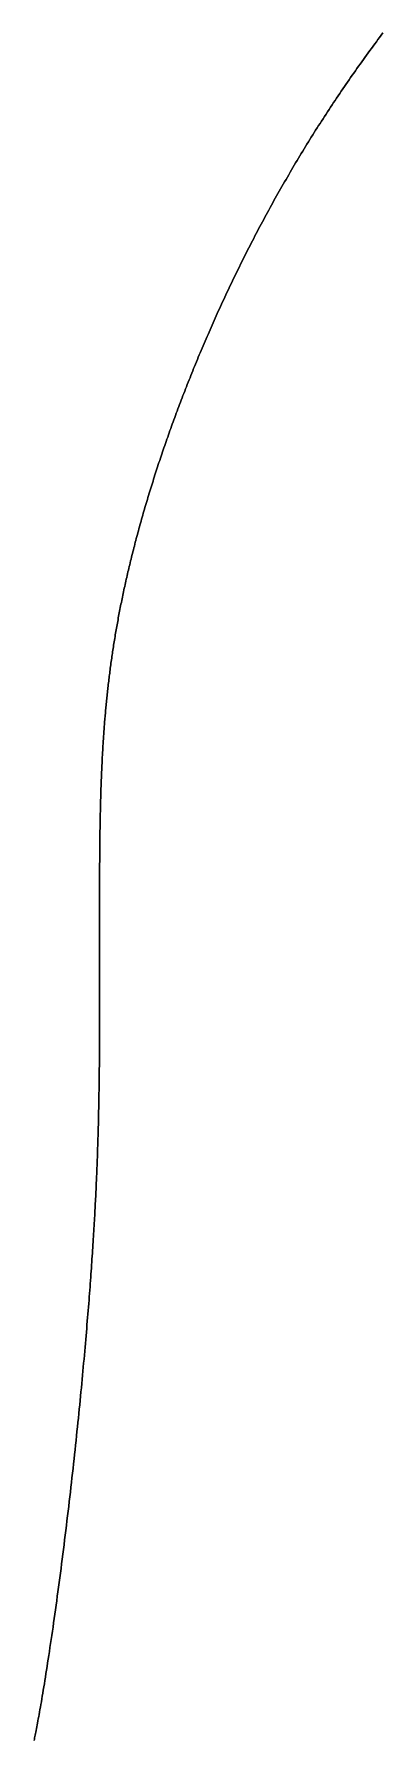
# Model space of a CAD drawing. Header units: inches. Extents: x 130170 to 284068, y 377793 to 804530.
# Drawn here: x 259870.5 to 259881.3, y 743665.2 to 743717.8 of the extents above; entities that cross this region are included whole.
import ezdxf

# ---------------------------------------------------------------- set-up
doc = ezdxf.new("R2010")
doc.units = ezdxf.units.IN
doc.header["$MEASUREMENT"] = 0
doc.layers.add('muni_il', color=7, linetype='Continuous')

msp = doc.modelspace()

# ---------------------------------------------------------------- linework, layer by layer
at = {"layer": 'muni_il'}
for points in [[(259870.488, 743665.188), (259870.497, 743665.227), (259870.505, 743665.268), (259870.514, 743665.31), (259870.522, 743665.355), (259870.532, 743665.402), (259870.542, 743665.451), (259870.551, 743665.502), (259870.562, 743665.555), (259870.572, 743665.61), (259870.583, 743665.668), (259870.595, 743665.729), (259870.607, 743665.792), (259870.619, 743665.857), (259870.631, 743665.925), (259870.644, 743665.995), (259870.657, 743666.068), (259870.67, 743666.144), (259870.684, 743666.222), (259870.698, 743666.303), (259870.713, 743666.386), (259870.728, 743666.472), (259870.743, 743666.561), (259870.758, 743666.652), (259870.774, 743666.746), (259870.79, 743666.842), (259870.806, 743666.941), (259870.822, 743667.042), (259870.839, 743667.145), (259870.856, 743667.251), (259870.873, 743667.359), (259870.89, 743667.47), (259870.908, 743667.583), (259870.926, 743667.697), (259870.943, 743667.814), (259870.962, 743667.933), (259870.98, 743668.054), (259870.998, 743668.177), (259871.016, 743668.302), (259871.035, 743668.428), (259871.054, 743668.556), (259871.073, 743668.686), (259871.092, 743668.818), (259871.11, 743668.95), (259871.129, 743669.085), (259871.148, 743669.22), (259871.167, 743669.357), (259871.186, 743669.496), (259871.206, 743669.635), (259871.225, 743669.775), (259871.244, 743669.917), (259871.263, 743670.059), (259871.282, 743670.202), (259871.301, 743670.346), (259871.32, 743670.49), (259871.338, 743670.636), (259871.357, 743670.782), (259871.376, 743670.928), (259871.395, 743671.075), (259871.413, 743671.222), (259871.431, 743671.369), (259871.45, 743671.517), (259871.468, 743671.665), (259871.486, 743671.813), (259871.504, 743671.961), (259871.522, 743672.109), (259871.539, 743672.256), (259871.557, 743672.404), (259871.574, 743672.552), (259871.591, 743672.699), (259871.608, 743672.847), (259871.625, 743672.993), (259871.642, 743673.14), (259871.658, 743673.286), (259871.675, 743673.431), (259871.691, 743673.577), (259871.707, 743673.721), (259871.723, 743673.865), (259871.738, 743674.008), (259871.754, 743674.151), (259871.769, 743674.293), (259871.784, 743674.434), (259871.799, 743674.575), (259871.813, 743674.714), (259871.828, 743674.853), (259871.842, 743674.991), (259871.856, 743675.128), (259871.87, 743675.265), (259871.883, 743675.4), (259871.897, 743675.534), (259871.91, 743675.668), (259871.923, 743675.8), (259871.936, 743675.932), (259871.948, 743676.062), (259871.961, 743676.191), (259871.973, 743676.32), (259871.985, 743676.447), (259871.997, 743676.573), (259872.008, 743676.698), (259872.019, 743676.822), (259872.031, 743676.945), (259872.042, 743677.067), (259872.052, 743677.188), (259872.063, 743677.307), (259872.073, 743677.426), (259872.083, 743677.543), (259872.094, 743677.659), (259872.103, 743677.774), (259872.113, 743677.888), (259872.122, 743678.001), (259872.132, 743678.113), (259872.141, 743678.223), (259872.15, 743678.333), (259872.158, 743678.441), (259872.167, 743678.548), (259872.175, 743678.654), (259872.184, 743678.759), (259872.192, 743678.863), (259872.2, 743678.966), (259872.207, 743679.068), (259872.215, 743679.168), (259872.222, 743679.268), (259872.229, 743679.366), (259872.237, 743679.464), (259872.243, 743679.56), (259872.25, 743679.656), (259872.257, 743679.75), (259872.263, 743679.843), (259872.27, 743679.936), (259872.276, 743680.027), (259872.282, 743680.118), (259872.288, 743680.207), (259872.294, 743680.295), (259872.3, 743680.383), (259872.305, 743680.47), (259872.311, 743680.555), (259872.316, 743680.64), (259872.321, 743680.724), (259872.326, 743680.807), (259872.331, 743680.889), (259872.336, 743680.971), (259872.341, 743681.051), (259872.345, 743681.131), (259872.35, 743681.21), (259872.354, 743681.288), (259872.359, 743681.366), (259872.363, 743681.442), (259872.367, 743681.518), (259872.371, 743681.593), (259872.375, 743681.668), (259872.379, 743681.741), (259872.382, 743681.814), (259872.386, 743681.887), (259872.39, 743681.958), (259872.393, 743682.029), (259872.397, 743682.1), (259872.4, 743682.17), (259872.403, 743682.239), (259872.406, 743682.307), (259872.409, 743682.376), (259872.412, 743682.443), (259872.415, 743682.51), (259872.418, 743682.576), (259872.421, 743682.642), (259872.424, 743682.708), (259872.426, 743682.773), (259872.429, 743682.837), (259872.431, 743682.901), (259872.434, 743682.964), (259872.436, 743683.027), (259872.439, 743683.09), (259872.441, 743683.152), (259872.443, 743683.214), (259872.445, 743683.275), (259872.447, 743683.336), (259872.449, 743683.397), (259872.451, 743683.457), (259872.453, 743683.517), (259872.455, 743683.577), (259872.457, 743683.636), (259872.459, 743683.695), (259872.461, 743683.754), (259872.462, 743683.812), (259872.464, 743683.87), (259872.466, 743683.928), (259872.467, 743683.986), (259872.469, 743684.043), (259872.47, 743684.1), (259872.472, 743684.157), (259872.473, 743684.214), (259872.475, 743684.27), (259872.476, 743684.327), (259872.477, 743684.383), (259872.479, 743684.439), (259872.48, 743684.494), (259872.481, 743684.55), (259872.482, 743684.605), (259872.483, 743684.661), (259872.485, 743684.716), (259872.486, 743684.771), (259872.487, 743684.826), (259872.488, 743684.88), (259872.489, 743684.935), (259872.49, 743684.989), (259872.491, 743685.044), (259872.491, 743685.098), (259872.492, 743685.153), (259872.493, 743685.207), (259872.494, 743685.261), (259872.495, 743685.315), (259872.496, 743685.369), (259872.496, 743685.423), (259872.497, 743685.477), (259872.498, 743685.531), (259872.499, 743685.585), (259872.499, 743685.638), (259872.5, 743685.692), (259872.5, 743685.746), (259872.501, 743685.8), (259872.502, 743685.853), (259872.502, 743685.907), (259872.503, 743685.961), (259872.503, 743686.015), (259872.504, 743686.068), (259872.504, 743686.122), (259872.505, 743686.176), (259872.505, 743686.23), (259872.505, 743686.284), (259872.506, 743686.337), (259872.506, 743686.391), (259872.507, 743686.445), (259872.507, 743686.499), (259872.507, 743686.553), (259872.508, 743686.607), (259872.508, 743686.661), (259872.508, 743686.715), (259872.509, 743686.769), (259872.509, 743686.823), (259872.509, 743686.877), (259872.509, 743686.932), (259872.51, 743686.986), (259872.51, 743687.04), (259872.51, 743687.094), (259872.51, 743687.149), (259872.51, 743687.203), (259872.51, 743687.258), (259872.511, 743687.313), (259872.511, 743687.367), (259872.511, 743687.422), (259872.511, 743687.477), (259872.511, 743687.531), (259872.511, 743687.586), (259872.511, 743687.641), (259872.511, 743687.696), (259872.511, 743687.751), (259872.511, 743687.806), (259872.511, 743687.861), (259872.511, 743687.917), (259872.511, 743687.972), (259872.511, 743688.027), (259872.511, 743688.082), (259872.511, 743688.138), (259872.511, 743688.193), (259872.511, 743688.249), (259872.511, 743688.304), (259872.511, 743688.36), (259872.511, 743688.416), (259872.511, 743688.471), (259872.511, 743688.527), (259872.511, 743688.583), (259872.511, 743688.639), (259872.511, 743688.694), (259872.511, 743688.75), (259872.511, 743688.806), (259872.511, 743688.862), (259872.511, 743688.918), (259872.511, 743688.974), (259872.511, 743689.03), (259872.511, 743689.086), (259872.51, 743689.142), (259872.51, 743689.199), (259872.51, 743689.255), (259872.51, 743689.311), (259872.51, 743689.367), (259872.51, 743689.423), (259872.51, 743689.48), (259872.51, 743689.536), (259872.51, 743689.592), (259872.51, 743689.648), (259872.509, 743689.705), (259872.509, 743689.761), (259872.509, 743689.817), (259872.509, 743689.873), (259872.509, 743689.93), (259872.509, 743689.986), (259872.509, 743690.042), (259872.509, 743690.099), (259872.509, 743690.155), (259872.509, 743690.211), (259872.509, 743690.267), (259872.509, 743690.324), (259872.509, 743690.38), (259872.509, 743690.436), (259872.508, 743690.492), (259872.508, 743690.548), (259872.508, 743690.604), (259872.508, 743690.66), (259872.508, 743690.716), (259872.508, 743690.772), (259872.508, 743690.828), (259872.508, 743690.884), (259872.508, 743690.94), (259872.508, 743690.996), (259872.508, 743691.052), (259872.509, 743691.108), (259872.509, 743691.163), (259872.509, 743691.219), (259872.509, 743691.275), (259872.509, 743691.33), (259872.509, 743691.386), (259872.509, 743691.441), (259872.509, 743691.497), (259872.509, 743691.552), (259872.51, 743691.608), (259872.51, 743691.663), (259872.51, 743691.718), (259872.51, 743691.773), (259872.51, 743691.828), (259872.511, 743691.883), (259872.511, 743691.938), (259872.511, 743691.993), (259872.511, 743692.048), (259872.512, 743692.103), (259872.512, 743692.157), (259872.512, 743692.212), (259872.513, 743692.266), (259872.513, 743692.321), (259872.514, 743692.375), (259872.514, 743692.43), (259872.514, 743692.484), (259872.515, 743692.538), (259872.515, 743692.592), (259872.516, 743692.646), (259872.516, 743692.7), (259872.517, 743692.754), (259872.518, 743692.808), (259872.518, 743692.861), (259872.519, 743692.915), (259872.52, 743692.969), (259872.52, 743693.022), (259872.521, 743693.075), (259872.522, 743693.129), (259872.522, 743693.182), (259872.523, 743693.235), (259872.524, 743693.288), (259872.525, 743693.341), (259872.526, 743693.394), (259872.527, 743693.447), (259872.528, 743693.499), (259872.529, 743693.552), (259872.53, 743693.605), (259872.531, 743693.657), (259872.532, 743693.71), (259872.533, 743693.762), (259872.534, 743693.814), (259872.535, 743693.866), (259872.536, 743693.918), (259872.538, 743693.97), (259872.539, 743694.022), (259872.54, 743694.074), (259872.542, 743694.126), (259872.543, 743694.178), (259872.545, 743694.229), (259872.546, 743694.281), (259872.548, 743694.332), (259872.549, 743694.384), (259872.551, 743694.435), (259872.552, 743694.486), (259872.554, 743694.537), (259872.556, 743694.589), (259872.557, 743694.64), (259872.559, 743694.691), (259872.561, 743694.742), (259872.563, 743694.792), (259872.565, 743694.843), (259872.567, 743694.894), (259872.569, 743694.945), (259872.571, 743694.995), (259872.573, 743695.046), (259872.576, 743695.096), (259872.578, 743695.147), (259872.58, 743695.197), (259872.582, 743695.248), (259872.585, 743695.298), (259872.587, 743695.348), (259872.59, 743695.398), (259872.592, 743695.448), (259872.595, 743695.499), (259872.598, 743695.549), (259872.6, 743695.599), (259872.603, 743695.649), (259872.606, 743695.699), (259872.609, 743695.748), (259872.612, 743695.798), (259872.615, 743695.848), (259872.618, 743695.898), (259872.621, 743695.948), (259872.624, 743695.997), (259872.627, 743696.047), (259872.631, 743696.097), (259872.634, 743696.147), (259872.637, 743696.196), (259872.641, 743696.246), (259872.644, 743696.295), (259872.648, 743696.345), (259872.652, 743696.395), (259872.656, 743696.444), (259872.659, 743696.494), (259872.663, 743696.543), (259872.667, 743696.593), (259872.671, 743696.642), (259872.675, 743696.692), (259872.68, 743696.741), (259872.684, 743696.791), (259872.688, 743696.841), (259872.693, 743696.89), (259872.697, 743696.94), (259872.702, 743696.989), (259872.706, 743697.039), (259872.711, 743697.088), (259872.716, 743697.138), (259872.72, 743697.188), (259872.725, 743697.237), (259872.73, 743697.287), (259872.736, 743697.336), (259872.741, 743697.386), (259872.746, 743697.436), (259872.751, 743697.486), (259872.757, 743697.535), (259872.762, 743697.585), (259872.768, 743697.635), (259872.773, 743697.685), (259872.779, 743697.735), (259872.785, 743697.785), (259872.791, 743697.835), (259872.797, 743697.885), (259872.803, 743697.935), (259872.809, 743697.985), (259872.816, 743698.035), (259872.822, 743698.085), (259872.828, 743698.136), (259872.835, 743698.186), (259872.842, 743698.236), (259872.848, 743698.287), (259872.855, 743698.337), (259872.862, 743698.388), (259872.869, 743698.439), (259872.876, 743698.489), (259872.884, 743698.54), (259872.891, 743698.591), (259872.898, 743698.642), (259872.906, 743698.693), (259872.914, 743698.744), (259872.921, 743698.795), (259872.929, 743698.846), (259872.937, 743698.897), (259872.945, 743698.949), (259872.953, 743699), (259872.961, 743699.052), (259872.97, 743699.103), (259872.978, 743699.155), (259872.987, 743699.207), (259872.996, 743699.259), (259873.004, 743699.311), (259873.013, 743699.363), (259873.022, 743699.415), (259873.031, 743699.467), (259873.041, 743699.52), (259873.05, 743699.572), (259873.059, 743699.625), (259873.069, 743699.677), (259873.079, 743699.73), (259873.088, 743699.783), (259873.098, 743699.836), (259873.108, 743699.889), (259873.118, 743699.942), (259873.129, 743699.996), (259873.139, 743700.049), (259873.15, 743700.103), (259873.16, 743700.156), (259873.171, 743700.21), (259873.182, 743700.264), (259873.193, 743700.318), (259873.204, 743700.372), (259873.215, 743700.426), (259873.227, 743700.481), (259873.238, 743700.535), (259873.25, 743700.59), (259873.262, 743700.645), (259873.273, 743700.7), (259873.285, 743700.755), (259873.298, 743700.81), (259873.31, 743700.865), (259873.322, 743700.92), (259873.335, 743700.976), (259873.347, 743701.032), (259873.36, 743701.087), (259873.373, 743701.143), (259873.386, 743701.2), (259873.399, 743701.256), (259873.412, 743701.312), (259873.426, 743701.369), (259873.44, 743701.425), (259873.453, 743701.482), (259873.467, 743701.539), (259873.481, 743701.596), (259873.495, 743701.653), (259873.509, 743701.71), (259873.524, 743701.768), (259873.538, 743701.826), (259873.553, 743701.883), (259873.568, 743701.941), (259873.583, 743701.999), (259873.598, 743702.058), (259873.613, 743702.116), (259873.629, 743702.174), (259873.644, 743702.233), (259873.66, 743702.292), (259873.676, 743702.351), (259873.692, 743702.41), (259873.708, 743702.469), (259873.724, 743702.529), (259873.74, 743702.588), (259873.757, 743702.648), (259873.774, 743702.708), (259873.79, 743702.768), (259873.807, 743702.828), (259873.824, 743702.888), (259873.842, 743702.949), (259873.859, 743703.01), (259873.877, 743703.07), (259873.894, 743703.131), (259873.912, 743703.192), (259873.93, 743703.254), (259873.949, 743703.315), (259873.967, 743703.376), (259873.985, 743703.438), (259874.004, 743703.5), (259874.023, 743703.562), (259874.042, 743703.624), (259874.061, 743703.686), (259874.08, 743703.749), (259874.099, 743703.811), (259874.119, 743703.874), (259874.139, 743703.937), (259874.159, 743704), (259874.179, 743704.063), (259874.199, 743704.127), (259874.219, 743704.19), (259874.24, 743704.254), (259874.26, 743704.317), (259874.281, 743704.381), (259874.302, 743704.445), (259874.323, 743704.51), (259874.344, 743704.574), (259874.366, 743704.638), (259874.388, 743704.703), (259874.409, 743704.768), (259874.431, 743704.833), (259874.453, 743704.898), (259874.476, 743704.963), (259874.498, 743705.028), (259874.52, 743705.094), (259874.543, 743705.16), (259874.566, 743705.225), (259874.589, 743705.291), (259874.612, 743705.357), (259874.636, 743705.423), (259874.659, 743705.49), (259874.683, 743705.556), (259874.707, 743705.623), (259874.731, 743705.689), (259874.755, 743705.756), (259874.779, 743705.823), (259874.804, 743705.89), (259874.828, 743705.958), (259874.853, 743706.025), (259874.878, 743706.092), (259874.903, 743706.16), (259874.929, 743706.228), (259874.954, 743706.296), (259874.98, 743706.364), (259875.006, 743706.432), (259875.032, 743706.5), (259875.058, 743706.568), (259875.084, 743706.636), (259875.111, 743706.705), (259875.137, 743706.774), (259875.164, 743706.842), (259875.191, 743706.911), (259875.218, 743706.98), (259875.246, 743707.049), (259875.273, 743707.119), (259875.301, 743707.188), (259875.328, 743707.257), (259875.356, 743707.327), (259875.385, 743707.397), (259875.413, 743707.466), (259875.441, 743707.536), (259875.47, 743707.606), (259875.499, 743707.676), (259875.528, 743707.746), (259875.557, 743707.816), (259875.586, 743707.887), (259875.616, 743707.957), (259875.645, 743708.028), (259875.675, 743708.098), (259875.705, 743708.169), (259875.735, 743708.239), (259875.766, 743708.31), (259875.796, 743708.381), (259875.827, 743708.452), (259875.858, 743708.523), (259875.889, 743708.594), (259875.92, 743708.665), (259875.951, 743708.737), (259875.983, 743708.808), (259876.014, 743708.879), (259876.046, 743708.951), (259876.078, 743709.022), (259876.11, 743709.094), (259876.143, 743709.166), (259876.175, 743709.237), (259876.208, 743709.309), (259876.241, 743709.381), (259876.274, 743709.453), (259876.307, 743709.525), (259876.34, 743709.597), (259876.374, 743709.669), (259876.408, 743709.741), (259876.442, 743709.813), (259876.475, 743709.885), (259876.51, 743709.958), (259876.544, 743710.03), (259876.579, 743710.102), (259876.613, 743710.175), (259876.648, 743710.247), (259876.683, 743710.319), (259876.719, 743710.392), (259876.754, 743710.464), (259876.789, 743710.537), (259876.825, 743710.609), (259876.861, 743710.682), (259876.897, 743710.754), (259876.933, 743710.827), (259876.97, 743710.9), (259877.006, 743710.973), (259877.043, 743711.045), (259877.08, 743711.118), (259877.117, 743711.191), (259877.154, 743711.263), (259877.192, 743711.336), (259877.229, 743711.409), (259877.267, 743711.482), (259877.305, 743711.555), (259877.343, 743711.627), (259877.381, 743711.7), (259877.419, 743711.773), (259877.458, 743711.846), (259877.497, 743711.918), (259877.536, 743711.991), (259877.575, 743712.064), (259877.614, 743712.137), (259877.653, 743712.21), (259877.693, 743712.282), (259877.733, 743712.355), (259877.772, 743712.428), (259877.813, 743712.501), (259877.853, 743712.573), (259877.893, 743712.646), (259877.934, 743712.719), (259877.974, 743712.791), (259878.015, 743712.864), (259878.056, 743712.937), (259878.097, 743713.009), (259878.139, 743713.082), (259878.18, 743713.154), (259878.222, 743713.227), (259878.264, 743713.299), (259878.306, 743713.372), (259878.348, 743713.444), (259878.39, 743713.517), (259878.433, 743713.589), (259878.475, 743713.661), (259878.518, 743713.734), (259878.561, 743713.806), (259878.604, 743713.878), (259878.648, 743713.95), (259878.691, 743714.022), (259878.735, 743714.094), (259878.778, 743714.166), (259878.822, 743714.238), (259878.866, 743714.31), (259878.911, 743714.382), (259878.955, 743714.454), (259878.999, 743714.525), (259879.044, 743714.597), (259879.089, 743714.669), (259879.134, 743714.74), (259879.179, 743714.812), (259879.224, 743714.883), (259879.27, 743714.955), (259879.315, 743715.026), (259879.361, 743715.097), (259879.407, 743715.168), (259879.453, 743715.239), (259879.499, 743715.311), (259879.546, 743715.382), (259879.592, 743715.453), (259879.639, 743715.523), (259879.685, 743715.594), (259879.732, 743715.665), (259879.779, 743715.735), (259879.827, 743715.806), (259879.874, 743715.876), (259879.921, 743715.947), (259879.969, 743716.017), (259880.017, 743716.087), (259880.065, 743716.157), (259880.113, 743716.227), (259880.161, 743716.297), (259880.209, 743716.367), (259880.258, 743716.437), (259880.307, 743716.507), (259880.355, 743716.576), (259880.404, 743716.646), (259880.453, 743716.715), (259880.502, 743716.784), (259880.552, 743716.853), (259880.601, 743716.922), (259880.651, 743716.992), (259880.7, 743717.06), (259880.75, 743717.129), (259880.8, 743717.198), (259880.85, 743717.266), (259880.9, 743717.335), (259880.951, 743717.403), (259881.001, 743717.472), (259881.052, 743717.54), (259881.102, 743717.608), (259881.153, 743717.676), (259881.204, 743717.744), (259881.255, 743717.811)], [(259881.255, 743717.811), (259881.204, 743717.744), (259881.153, 743717.676), (259881.102, 743717.608), (259881.052, 743717.54), (259881.001, 743717.472), (259880.951, 743717.403), (259880.9, 743717.335), (259880.85, 743717.266), (259880.8, 743717.198), (259880.75, 743717.129), (259880.7, 743717.06), (259880.651, 743716.992), (259880.601, 743716.922), (259880.552, 743716.853), (259880.502, 743716.784), (259880.453, 743716.715), (259880.404, 743716.646), (259880.355, 743716.576), (259880.307, 743716.507), (259880.258, 743716.437), (259880.209, 743716.367), (259880.161, 743716.297), (259880.113, 743716.227), (259880.065, 743716.157), (259880.017, 743716.087), (259879.969, 743716.017), (259879.921, 743715.947), (259879.874, 743715.876), (259879.827, 743715.806), (259879.779, 743715.735), (259879.732, 743715.665), (259879.685, 743715.594), (259879.639, 743715.523), (259879.592, 743715.453), (259879.546, 743715.382), (259879.499, 743715.311), (259879.453, 743715.239), (259879.407, 743715.168), (259879.361, 743715.097), (259879.315, 743715.026), (259879.27, 743714.955), (259879.224, 743714.883), (259879.179, 743714.812), (259879.134, 743714.74), (259879.089, 743714.669), (259879.044, 743714.597), (259878.999, 743714.525), (259878.955, 743714.454), (259878.911, 743714.382), (259878.866, 743714.31), (259878.822, 743714.238), (259878.778, 743714.166), (259878.735, 743714.094), (259878.691, 743714.022), (259878.648, 743713.95), (259878.604, 743713.878), (259878.561, 743713.806), (259878.518, 743713.734), (259878.475, 743713.661), (259878.433, 743713.589), (259878.39, 743713.517), (259878.348, 743713.444), (259878.306, 743713.372), (259878.264, 743713.299), (259878.222, 743713.227), (259878.18, 743713.154), (259878.139, 743713.082), (259878.097, 743713.009), (259878.056, 743712.937), (259878.015, 743712.864), (259877.974, 743712.791), (259877.934, 743712.719), (259877.893, 743712.646), (259877.853, 743712.573), (259877.813, 743712.501), (259877.772, 743712.428), (259877.733, 743712.355), (259877.693, 743712.282), (259877.653, 743712.21), (259877.614, 743712.137), (259877.575, 743712.064), (259877.536, 743711.991), (259877.497, 743711.918), (259877.458, 743711.846), (259877.419, 743711.773), (259877.381, 743711.7), (259877.343, 743711.627), (259877.305, 743711.555), (259877.267, 743711.482), (259877.229, 743711.409), (259877.192, 743711.336), (259877.154, 743711.263), (259877.117, 743711.191), (259877.08, 743711.118), (259877.043, 743711.045), (259877.006, 743710.973), (259876.97, 743710.9), (259876.933, 743710.827), (259876.897, 743710.754), (259876.861, 743710.682), (259876.825, 743710.609), (259876.789, 743710.537), (259876.754, 743710.464), (259876.719, 743710.392), (259876.683, 743710.319), (259876.648, 743710.247), (259876.613, 743710.175), (259876.579, 743710.102), (259876.544, 743710.03), (259876.51, 743709.958), (259876.475, 743709.885), (259876.442, 743709.813), (259876.408, 743709.741), (259876.374, 743709.669), (259876.34, 743709.597), (259876.307, 743709.525), (259876.274, 743709.453), (259876.241, 743709.381), (259876.208, 743709.309), (259876.175, 743709.237), (259876.143, 743709.166), (259876.11, 743709.094), (259876.078, 743709.022), (259876.046, 743708.951), (259876.014, 743708.879), (259875.983, 743708.808), (259875.951, 743708.737), (259875.92, 743708.665), (259875.889, 743708.594), (259875.858, 743708.523), (259875.827, 743708.452), (259875.796, 743708.381), (259875.766, 743708.31), (259875.735, 743708.239), (259875.705, 743708.169), (259875.675, 743708.098), (259875.645, 743708.028), (259875.616, 743707.957), (259875.586, 743707.887), (259875.557, 743707.816), (259875.528, 743707.746), (259875.499, 743707.676), (259875.47, 743707.606), (259875.441, 743707.536), (259875.413, 743707.466), (259875.385, 743707.397), (259875.356, 743707.327), (259875.328, 743707.257), (259875.301, 743707.188), (259875.273, 743707.119), (259875.246, 743707.049), (259875.218, 743706.98), (259875.191, 743706.911), (259875.164, 743706.842), (259875.137, 743706.774), (259875.111, 743706.705), (259875.084, 743706.636), (259875.058, 743706.568), (259875.032, 743706.5), (259875.006, 743706.432), (259874.98, 743706.364), (259874.954, 743706.296), (259874.929, 743706.228), (259874.903, 743706.16), (259874.878, 743706.092), (259874.853, 743706.025), (259874.828, 743705.958), (259874.804, 743705.89), (259874.779, 743705.823), (259874.755, 743705.756), (259874.731, 743705.689), (259874.707, 743705.623), (259874.683, 743705.556), (259874.659, 743705.49), (259874.636, 743705.423), (259874.612, 743705.357), (259874.589, 743705.291), (259874.566, 743705.225), (259874.543, 743705.16), (259874.52, 743705.094), (259874.498, 743705.028), (259874.476, 743704.963), (259874.453, 743704.898), (259874.431, 743704.833), (259874.409, 743704.768), (259874.388, 743704.703), (259874.366, 743704.638), (259874.344, 743704.574), (259874.323, 743704.51), (259874.302, 743704.445), (259874.281, 743704.381), (259874.26, 743704.317), (259874.24, 743704.254), (259874.219, 743704.19), (259874.199, 743704.127), (259874.179, 743704.063), (259874.159, 743704), (259874.139, 743703.937), (259874.119, 743703.874), (259874.099, 743703.811), (259874.08, 743703.749), (259874.061, 743703.686), (259874.042, 743703.624), (259874.023, 743703.562), (259874.004, 743703.5), (259873.985, 743703.438), (259873.967, 743703.376), (259873.949, 743703.315), (259873.93, 743703.254), (259873.912, 743703.192), (259873.894, 743703.131), (259873.877, 743703.07), (259873.859, 743703.01), (259873.842, 743702.949), (259873.824, 743702.888), (259873.807, 743702.828), (259873.79, 743702.768), (259873.774, 743702.708), (259873.757, 743702.648), (259873.74, 743702.588), (259873.724, 743702.529), (259873.708, 743702.469), (259873.692, 743702.41), (259873.676, 743702.351), (259873.66, 743702.292), (259873.644, 743702.233), (259873.629, 743702.174), (259873.613, 743702.116), (259873.598, 743702.058), (259873.583, 743701.999), (259873.568, 743701.941), (259873.553, 743701.883), (259873.538, 743701.826), (259873.524, 743701.768), (259873.509, 743701.71), (259873.495, 743701.653), (259873.481, 743701.596), (259873.467, 743701.539), (259873.453, 743701.482), (259873.44, 743701.425), (259873.426, 743701.369), (259873.412, 743701.312), (259873.399, 743701.256), (259873.386, 743701.2), (259873.373, 743701.143), (259873.36, 743701.087), (259873.347, 743701.032), (259873.335, 743700.976), (259873.322, 743700.92), (259873.31, 743700.865), (259873.298, 743700.81), (259873.285, 743700.755), (259873.273, 743700.7), (259873.262, 743700.645), (259873.25, 743700.59), (259873.238, 743700.535), (259873.227, 743700.481), (259873.215, 743700.426), (259873.204, 743700.372), (259873.193, 743700.318), (259873.182, 743700.264), (259873.171, 743700.21), (259873.16, 743700.156), (259873.15, 743700.103), (259873.139, 743700.049), (259873.129, 743699.996), (259873.118, 743699.942), (259873.108, 743699.889), (259873.098, 743699.836), (259873.088, 743699.783), (259873.079, 743699.73), (259873.069, 743699.677), (259873.059, 743699.625), (259873.05, 743699.572), (259873.041, 743699.52), (259873.031, 743699.467), (259873.022, 743699.415), (259873.013, 743699.363), (259873.004, 743699.311), (259872.996, 743699.259), (259872.987, 743699.207), (259872.978, 743699.155), (259872.97, 743699.103), (259872.961, 743699.052), (259872.953, 743699), (259872.945, 743698.949), (259872.937, 743698.897), (259872.929, 743698.846), (259872.921, 743698.795), (259872.914, 743698.744), (259872.906, 743698.693), (259872.898, 743698.642), (259872.891, 743698.591), (259872.884, 743698.54), (259872.876, 743698.489), (259872.869, 743698.439), (259872.862, 743698.388), (259872.855, 743698.337), (259872.848, 743698.287), (259872.842, 743698.236), (259872.835, 743698.186), (259872.828, 743698.136), (259872.822, 743698.085), (259872.816, 743698.035), (259872.809, 743697.985), (259872.803, 743697.935), (259872.797, 743697.885), (259872.791, 743697.835), (259872.785, 743697.785), (259872.779, 743697.735), (259872.773, 743697.685), (259872.768, 743697.635), (259872.762, 743697.585), (259872.757, 743697.535), (259872.751, 743697.486), (259872.746, 743697.436), (259872.741, 743697.386), (259872.736, 743697.336), (259872.73, 743697.287), (259872.725, 743697.237), (259872.72, 743697.188), (259872.716, 743697.138), (259872.711, 743697.088), (259872.706, 743697.039), (259872.702, 743696.989), (259872.697, 743696.94), (259872.693, 743696.89), (259872.688, 743696.841), (259872.684, 743696.791), (259872.68, 743696.741), (259872.675, 743696.692), (259872.671, 743696.642), (259872.667, 743696.593), (259872.663, 743696.543), (259872.659, 743696.494), (259872.656, 743696.444), (259872.652, 743696.395), (259872.648, 743696.345), (259872.644, 743696.295), (259872.641, 743696.246), (259872.637, 743696.196), (259872.634, 743696.147), (259872.631, 743696.097), (259872.627, 743696.047), (259872.624, 743695.997), (259872.621, 743695.948), (259872.618, 743695.898), (259872.615, 743695.848), (259872.612, 743695.798), (259872.609, 743695.748), (259872.606, 743695.699), (259872.603, 743695.649), (259872.6, 743695.599), (259872.598, 743695.549), (259872.595, 743695.499), (259872.592, 743695.448), (259872.59, 743695.398), (259872.587, 743695.348), (259872.585, 743695.298), (259872.582, 743695.248), (259872.58, 743695.197), (259872.578, 743695.147), (259872.576, 743695.096), (259872.573, 743695.046), (259872.571, 743694.995), (259872.569, 743694.945), (259872.567, 743694.894), (259872.565, 743694.843), (259872.563, 743694.792), (259872.561, 743694.742), (259872.559, 743694.691), (259872.557, 743694.64), (259872.556, 743694.589), (259872.554, 743694.537), (259872.552, 743694.486), (259872.551, 743694.435), (259872.549, 743694.384), (259872.548, 743694.332), (259872.546, 743694.281), (259872.545, 743694.229), (259872.543, 743694.178), (259872.542, 743694.126), (259872.54, 743694.074), (259872.539, 743694.022), (259872.538, 743693.97), (259872.536, 743693.918), (259872.535, 743693.866), (259872.534, 743693.814), (259872.533, 743693.762), (259872.532, 743693.71), (259872.531, 743693.657), (259872.53, 743693.605), (259872.529, 743693.552), (259872.528, 743693.499), (259872.527, 743693.447), (259872.526, 743693.394), (259872.525, 743693.341), (259872.524, 743693.288), (259872.523, 743693.235), (259872.522, 743693.182), (259872.522, 743693.129), (259872.521, 743693.075), (259872.52, 743693.022), (259872.52, 743692.969), (259872.519, 743692.915), (259872.518, 743692.861), (259872.518, 743692.808), (259872.517, 743692.754), (259872.516, 743692.7), (259872.516, 743692.646), (259872.515, 743692.592), (259872.515, 743692.538), (259872.514, 743692.484), (259872.514, 743692.43), (259872.514, 743692.375), (259872.513, 743692.321), (259872.513, 743692.266), (259872.512, 743692.212), (259872.512, 743692.157), (259872.512, 743692.103), (259872.511, 743692.048), (259872.511, 743691.993), (259872.511, 743691.938), (259872.511, 743691.883), (259872.51, 743691.828), (259872.51, 743691.773), (259872.51, 743691.718), (259872.51, 743691.663), (259872.51, 743691.608), (259872.509, 743691.552), (259872.509, 743691.497), (259872.509, 743691.441), (259872.509, 743691.386), (259872.509, 743691.33), (259872.509, 743691.275), (259872.509, 743691.219), (259872.509, 743691.163), (259872.509, 743691.108), (259872.508, 743691.052), (259872.508, 743690.996), (259872.508, 743690.94), (259872.508, 743690.884), (259872.508, 743690.828), (259872.508, 743690.772), (259872.508, 743690.716), (259872.508, 743690.66), (259872.508, 743690.604), (259872.508, 743690.548), (259872.508, 743690.492), (259872.509, 743690.436), (259872.509, 743690.38), (259872.509, 743690.324), (259872.509, 743690.267), (259872.509, 743690.211), (259872.509, 743690.155), (259872.509, 743690.099), (259872.509, 743690.042), (259872.509, 743689.986), (259872.509, 743689.93), (259872.509, 743689.873), (259872.509, 743689.817), (259872.509, 743689.761), (259872.509, 743689.705), (259872.51, 743689.648), (259872.51, 743689.592), (259872.51, 743689.536), (259872.51, 743689.48), (259872.51, 743689.423), (259872.51, 743689.367), (259872.51, 743689.311), (259872.51, 743689.255), (259872.51, 743689.199), (259872.51, 743689.142), (259872.511, 743689.086), (259872.511, 743689.03), (259872.511, 743688.974), (259872.511, 743688.918), (259872.511, 743688.862), (259872.511, 743688.806), (259872.511, 743688.75), (259872.511, 743688.694), (259872.511, 743688.639), (259872.511, 743688.583), (259872.511, 743688.527), (259872.511, 743688.471), (259872.511, 743688.416), (259872.511, 743688.36), (259872.511, 743688.304), (259872.511, 743688.249), (259872.511, 743688.193), (259872.511, 743688.138), (259872.511, 743688.082), (259872.511, 743688.027), (259872.511, 743687.972), (259872.511, 743687.917), (259872.511, 743687.861), (259872.511, 743687.806), (259872.511, 743687.751), (259872.511, 743687.696), (259872.511, 743687.641), (259872.511, 743687.586), (259872.511, 743687.531), (259872.511, 743687.477), (259872.511, 743687.422), (259872.511, 743687.367), (259872.511, 743687.313), (259872.51, 743687.258), (259872.51, 743687.203), (259872.51, 743687.149), (259872.51, 743687.094), (259872.51, 743687.04), (259872.51, 743686.986), (259872.509, 743686.932), (259872.509, 743686.877), (259872.509, 743686.823), (259872.509, 743686.769), (259872.508, 743686.715), (259872.508, 743686.661), (259872.508, 743686.607), (259872.507, 743686.553), (259872.507, 743686.499), (259872.507, 743686.445), (259872.506, 743686.391), (259872.506, 743686.337), (259872.505, 743686.284), (259872.505, 743686.23), (259872.505, 743686.176), (259872.504, 743686.122), (259872.504, 743686.068), (259872.503, 743686.015), (259872.503, 743685.961), (259872.502, 743685.907), (259872.502, 743685.853), (259872.501, 743685.8), (259872.5, 743685.746), (259872.5, 743685.692), (259872.499, 743685.638), (259872.499, 743685.585), (259872.498, 743685.531), (259872.497, 743685.477), (259872.496, 743685.423), (259872.496, 743685.369), (259872.495, 743685.315), (259872.494, 743685.261), (259872.493, 743685.207), (259872.492, 743685.153), (259872.491, 743685.098), (259872.491, 743685.044), (259872.49, 743684.989), (259872.489, 743684.935), (259872.488, 743684.88), (259872.487, 743684.826), (259872.486, 743684.771), (259872.485, 743684.716), (259872.483, 743684.661), (259872.482, 743684.605), (259872.481, 743684.55), (259872.48, 743684.494), (259872.479, 743684.439), (259872.477, 743684.383), (259872.476, 743684.327), (259872.475, 743684.27), (259872.473, 743684.214), (259872.472, 743684.157), (259872.47, 743684.1), (259872.469, 743684.043), (259872.467, 743683.986), (259872.466, 743683.928), (259872.464, 743683.87), (259872.462, 743683.812), (259872.461, 743683.754), (259872.459, 743683.695), (259872.457, 743683.636), (259872.455, 743683.577), (259872.453, 743683.517), (259872.451, 743683.457), (259872.449, 743683.397), (259872.447, 743683.336), (259872.445, 743683.275), (259872.443, 743683.214), (259872.441, 743683.152), (259872.439, 743683.09), (259872.436, 743683.027), (259872.434, 743682.964), (259872.431, 743682.901), (259872.429, 743682.837), (259872.426, 743682.773), (259872.424, 743682.708), (259872.421, 743682.642), (259872.418, 743682.576), (259872.415, 743682.51), (259872.412, 743682.443), (259872.409, 743682.376), (259872.406, 743682.307), (259872.403, 743682.239), (259872.4, 743682.17), (259872.397, 743682.1), (259872.393, 743682.029), (259872.39, 743681.958), (259872.386, 743681.887), (259872.382, 743681.814), (259872.379, 743681.741), (259872.375, 743681.668), (259872.371, 743681.593), (259872.367, 743681.518), (259872.363, 743681.442), (259872.359, 743681.366), (259872.354, 743681.288), (259872.35, 743681.21), (259872.345, 743681.131), (259872.341, 743681.051), (259872.336, 743680.971), (259872.331, 743680.889), (259872.326, 743680.807), (259872.321, 743680.724), (259872.316, 743680.64), (259872.311, 743680.555), (259872.305, 743680.47), (259872.3, 743680.383), (259872.294, 743680.295), (259872.288, 743680.207), (259872.282, 743680.118), (259872.276, 743680.027), (259872.27, 743679.936), (259872.263, 743679.843), (259872.257, 743679.75), (259872.25, 743679.656), (259872.243, 743679.56), (259872.237, 743679.464), (259872.229, 743679.366), (259872.222, 743679.268), (259872.215, 743679.168), (259872.207, 743679.068), (259872.2, 743678.966), (259872.192, 743678.863), (259872.184, 743678.759), (259872.175, 743678.654), (259872.167, 743678.548), (259872.158, 743678.441), (259872.15, 743678.333), (259872.141, 743678.223), (259872.132, 743678.113), (259872.122, 743678.001), (259872.113, 743677.888), (259872.103, 743677.774), (259872.094, 743677.659), (259872.083, 743677.543), (259872.073, 743677.426), (259872.063, 743677.307), (259872.052, 743677.188), (259872.042, 743677.067), (259872.031, 743676.945), (259872.019, 743676.822), (259872.008, 743676.698), (259871.997, 743676.573), (259871.985, 743676.447), (259871.973, 743676.32), (259871.961, 743676.191), (259871.948, 743676.062), (259871.936, 743675.932), (259871.923, 743675.8), (259871.91, 743675.668), (259871.897, 743675.534), (259871.883, 743675.4), (259871.87, 743675.265), (259871.856, 743675.128), (259871.842, 743674.991), (259871.828, 743674.853), (259871.813, 743674.714), (259871.799, 743674.575), (259871.784, 743674.434), (259871.769, 743674.293), (259871.754, 743674.151), (259871.738, 743674.008), (259871.723, 743673.865), (259871.707, 743673.721), (259871.691, 743673.577), (259871.675, 743673.431), (259871.658, 743673.286), (259871.642, 743673.14), (259871.625, 743672.993), (259871.608, 743672.847), (259871.591, 743672.699), (259871.574, 743672.552), (259871.557, 743672.404), (259871.539, 743672.256), (259871.522, 743672.109), (259871.504, 743671.961), (259871.486, 743671.813), (259871.468, 743671.665), (259871.45, 743671.517), (259871.431, 743671.369), (259871.413, 743671.222), (259871.395, 743671.075), (259871.376, 743670.928), (259871.357, 743670.782), (259871.338, 743670.636), (259871.32, 743670.49), (259871.301, 743670.346), (259871.282, 743670.202), (259871.263, 743670.059), (259871.244, 743669.917), (259871.225, 743669.775), (259871.206, 743669.635), (259871.186, 743669.496), (259871.167, 743669.357), (259871.148, 743669.22), (259871.129, 743669.085), (259871.11, 743668.95), (259871.092, 743668.818), (259871.073, 743668.686), (259871.054, 743668.556), (259871.035, 743668.428), (259871.016, 743668.302), (259870.998, 743668.177), (259870.98, 743668.054), (259870.962, 743667.933), (259870.943, 743667.814), (259870.926, 743667.697), (259870.908, 743667.583), (259870.89, 743667.47), (259870.873, 743667.359), (259870.856, 743667.251), (259870.839, 743667.145), (259870.822, 743667.042), (259870.806, 743666.941), (259870.79, 743666.842), (259870.774, 743666.746), (259870.758, 743666.652), (259870.743, 743666.561), (259870.728, 743666.472), (259870.713, 743666.386), (259870.698, 743666.303), (259870.684, 743666.222), (259870.67, 743666.144), (259870.657, 743666.068), (259870.644, 743665.995), (259870.631, 743665.925), (259870.619, 743665.857), (259870.607, 743665.792), (259870.595, 743665.729), (259870.583, 743665.668), (259870.572, 743665.61), (259870.562, 743665.555), (259870.551, 743665.502), (259870.542, 743665.451), (259870.532, 743665.402), (259870.522, 743665.355), (259870.514, 743665.31), (259870.505, 743665.268), (259870.497, 743665.227), (259870.488, 743665.188)]]:
    msp.add_lwpolyline(points, dxfattribs=at)

doc.saveas('drawing.dxf')
